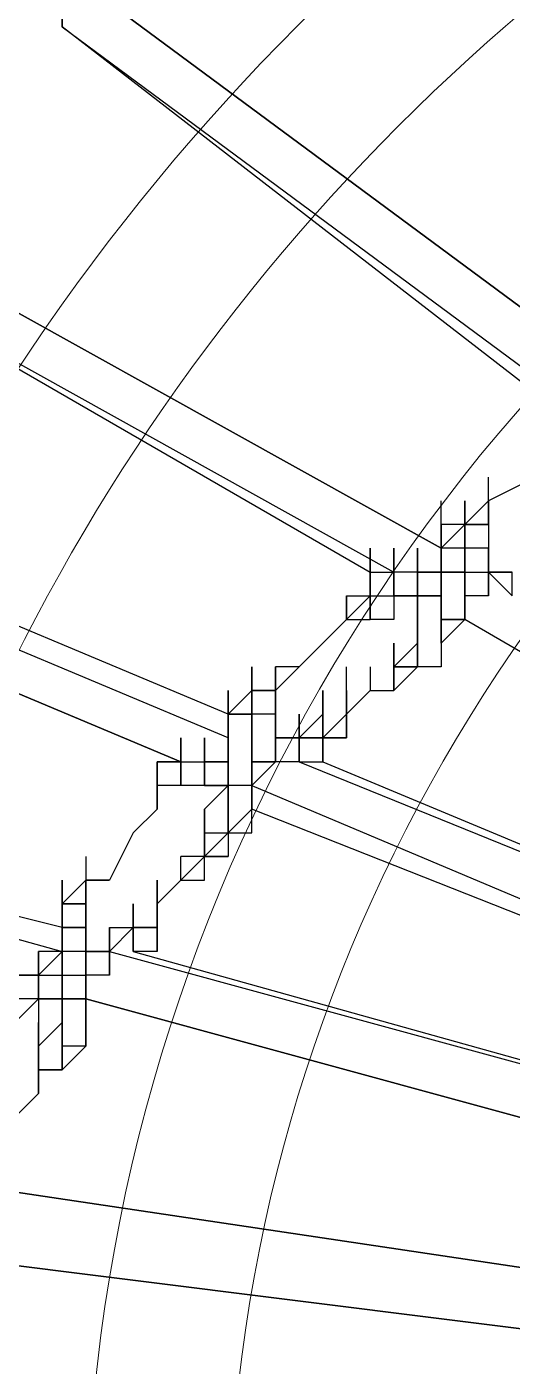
# Model space of a CAD drawing. Header units: inches. Extents: x 3324238 to 135265466, y -1036581 to 20094598.
# Drawn here: x 3353505.172 to 3353506.823, y -519253.807 to -519249.254 of the extents above; entities that cross this region are included whole.
import ezdxf

# ---------------------------------------------------------------- set-up
doc = ezdxf.new("R2010")
doc.units = ezdxf.units.IN
doc.header["$MEASUREMENT"] = 0
doc.layers.add('PDF_Geometry', color=7, linetype='Continuous')

msp = doc.modelspace()

# ---------------------------------------------------------------- linework, layer by layer
at = {"layer": 'PDF_Geometry', "color": 32, "lineweight": 13, "true_color": 0xdd6e00}
for points in [[(3353522.7765, -519332.0817), (3353522.7765, -519254.4915, 1.00015), (3353499.8943, -519254.4915)], [(3353517.2977, -519332.0817), (3353517.2977, -519254.4915, 1.002038), (3353505.3731, -519254.4915), (3353505.3731, -519332.0817)], [(3353516.8143, -519332.0817), (3353516.8143, -519254.4915, 1.000988), (3353505.8566, -519254.4915), (3353505.8566, -519332.0817)]]:
    msp.add_lwpolyline(points, format="xyb", dxfattribs=at)
at = {"layer": 'PDF_Geometry', "lineweight": 25}
for points in [[(3353507.0651, -519250.6241), (3353505.2926, -519249.2544), (3353505.2926, -519249.1738), (3353505.2926, -519249.2544), (3353507.1457, -519250.6241)], [(3353507.3069, -519250.5435), (3353505.4537, -519249.1738), (3353507.3069, -519250.5435)], [(3353504.3257, -519249.8184), (3353504.3257, -519249.8989), (3353504.2451, -519249.8989), (3353504.2451, -519249.8184), (3353504.2451, -519249.8989), (3353506.4206, -519251.1075), (3353506.4206, -519251.1881), (3353506.4206, -519251.1075), (3353506.4206, -519251.1881), (3353506.4206, -519251.1075), (3353506.4206, -519251.1881), (3353506.4206, -519251.2686)], [(3353504.2451, -519249.8184), (3353504.2451, -519249.8989), (3353506.34, -519251.1075), (3353506.34, -519251.1881)], [(3353506.6623, -519251.0269), (3353506.6623, -519251.1075), (3353506.6623, -519251.1881), (3353506.6623, -519251.2686), (3353506.5817, -519251.2686), (3353506.5817, -519251.1881), (3353506.5817, -519251.2686), (3353506.5817, -519251.1881), (3353506.5817, -519251.2686), (3353506.5817, -519251.1881), (3353506.5817, -519251.1075), (3353506.5817, -519251.0269), (3353506.5817, -519250.9463), (3353506.5817, -519251.0269), (3353506.5817, -519251.1075), (3353506.5817, -519251.0269), (3353506.5817, -519251.1075), (3353506.5817, -519251.0269), (3353504.4063, -519249.8184), (3353506.5817, -519251.0269), (3353506.5817, -519250.9463), (3353506.5817, -519250.8658)], [(3353505.9371, -519251.6715), (3353505.9371, -519251.7521), (3353505.9371, -519251.6715), (3353505.9371, -519251.7521), (3353505.9371, -519251.8326), (3353505.9371, -519251.7521), (3353505.9371, -519251.8326), (3353505.9371, -519251.7521), (3353505.9371, -519251.8326), (3353505.9371, -519251.7521), (3353505.9371, -519251.6715), (3353505.9371, -519251.7521), (3353505.9371, -519251.6715), (3353505.9371, -519251.7521), (3353505.9371, -519251.8326), (3353506.0177, -519251.7521), (3353505.9371, -519251.7521), (3353505.9371, -519251.8326), (3353505.9371, -519251.7521), (3353505.9371, -519251.6715), (3353505.9371, -519251.5909), (3353505.8566, -519251.5909), (3353503.3589, -519250.5435)], [(3353505.6149, -519252.1549), (3353505.6149, -519252.2355), (3353505.6149, -519252.3161), (3353505.6149, -519252.2355), (3353505.6954, -519252.1549), (3353505.776, -519252.0743), (3353505.776, -519251.9938), (3353505.8566, -519251.9938), (3353505.8566, -519251.9132), (3353505.8566, -519251.9938), (3353505.8566, -519251.9132), (3353505.8566, -519251.8326), (3353505.8566, -519251.7521), (3353505.8566, -519251.6715), (3353503.3589, -519250.6241)], [(3353505.6954, -519251.6715), (3353505.6954, -519251.7521), (3353505.6954, -519251.8326), (3353505.6954, -519251.7521), (3353503.1977, -519250.7046)], [(3353503.1977, -519250.7046), (3353505.6954, -519251.7521), (3353505.776, -519251.7521), (3353505.776, -519251.8326), (3353505.6954, -519251.8326), (3353505.6954, -519251.7521), (3353505.776, -519251.7521), (3353505.776, -519251.6715), (3353505.776, -519251.7521), (3353505.8566, -519251.7521), (3353505.8566, -519251.8326), (3353505.8566, -519251.7521), (3353505.8566, -519251.8326), (3353505.8566, -519251.7521), (3353505.8566, -519251.8326), (3353505.8566, -519251.7521), (3353505.8566, -519251.8326), (3353505.8566, -519251.7521), (3353505.8566, -519251.8326), (3353505.8566, -519251.7521), (3353505.8566, -519251.6715), (3353505.8566, -519251.7521), (3353505.8566, -519251.8326), (3353505.8566, -519251.7521), (3353505.8566, -519251.8326), (3353505.8566, -519251.7521), (3353505.776, -519251.7521), (3353505.776, -519251.8326), (3353505.8566, -519251.8326)], [(3353506.7429, -519250.8658), (3353506.7429, -519250.7852)], [(3353506.7429, -519250.8658), (3353506.7429, -519250.7852)], [(3353506.904, -519250.7852), (3353506.7429, -519250.8658)], [(3353509.16, -519252.7189), (3353506.6623, -519251.2686), (3353506.6623, -519251.1881), (3353506.6623, -519251.2686), (3353506.6623, -519251.1881), (3353506.6623, -519251.1075), (3353506.6623, -519251.1881), (3353506.6623, -519251.1075), (3353506.6623, -519251.0269), (3353506.6623, -519251.1075), (3353506.7429, -519251.1075), (3353506.7429, -519251.1881), (3353506.6623, -519251.1881), (3353506.6623, -519251.1075), (3353506.6623, -519251.0269), (3353506.6623, -519251.1075), (3353506.6623, -519251.1881), (3353506.6623, -519251.1075), (3353506.6623, -519251.0269), (3353506.6623, -519251.1075), (3353506.6623, -519251.0269), (3353506.6623, -519250.9463), (3353506.7429, -519250.9463), (3353506.6623, -519250.9463), (3353506.7429, -519250.8658), (3353506.7429, -519250.9463), (3353506.7429, -519250.8658), (3353506.7429, -519250.9463), (3353506.6623, -519250.9463), (3353506.6623, -519250.8658), (3353506.6623, -519250.9463), (3353506.7429, -519250.9463), (3353506.6623, -519250.9463), (3353506.6623, -519250.8658), (3353506.6623, -519250.9463), (3353506.6623, -519250.8658), (3353506.6623, -519250.9463), (3353506.6623, -519250.8658), (3353506.6623, -519250.9463), (3353506.6623, -519251.0269), (3353506.5817, -519251.0269), (3353506.5817, -519250.9463), (3353506.5817, -519251.0269), (3353506.6623, -519250.9463), (3353506.6623, -519251.0269), (3353506.6623, -519251.1075), (3353506.5817, -519251.1075), (3353506.5817, -519251.1881), (3353506.5817, -519251.1075), (3353506.5817, -519251.1881), (3353506.5817, -519251.1075), (3353506.5011, -519251.1075), (3353506.5011, -519251.1881), (3353506.5011, -519251.1075), (3353506.5011, -519251.1881), (3353506.5011, -519251.1075), (3353506.5011, -519251.0269), (3353506.5011, -519251.1075), (3353506.5011, -519251.1881), (3353506.5011, -519251.1075), (3353506.5011, -519251.1881), (3353506.4206, -519251.1881), (3353506.5011, -519251.1881), (3353506.5011, -519251.1075), (3353506.5011, -519251.1881), (3353506.5011, -519251.1075), (3353506.4206, -519251.1075), (3353506.4206, -519251.0269), (3353506.4206, -519251.1075), (3353506.4206, -519251.0269), (3353506.4206, -519251.1075), (3353506.4206, -519251.0269)], [(3353506.7429, -519250.9463), (3353506.7429, -519250.8658)], [(3353506.7429, -519250.9464), (3353506.7429, -519250.8658)], [(3353506.7429, -519250.9464), (3353506.7429, -519250.8658)], [(3353506.7429, -519250.9463), (3353506.7429, -519250.8658)], [(3353506.7429, -519250.9464), (3353506.7429, -519250.8658)], [(3353506.5817, -519251.3492), (3353506.5817, -519251.2686), (3353506.5817, -519251.1881), (3353506.5817, -519251.1075), (3353506.5817, -519251.1881), (3353506.5011, -519251.1881), (3353506.5011, -519251.2686), (3353506.5011, -519251.1881), (3353506.5011, -519251.1075), (3353506.5011, -519251.0269), (3353506.5011, -519251.1075), (3353506.5011, -519251.1881), (3353506.5011, -519251.1075), (3353506.5817, -519251.1075), (3353506.5817, -519251.0269), (3353506.5817, -519250.9463), (3353506.5817, -519251.0269), (3353506.5817, -519251.1075), (3353506.5817, -519251.0269), (3353506.5817, -519250.9463), (3353506.5817, -519251.0269), (3353506.5817, -519250.9463), (3353506.5817, -519251.0269), (3353506.5817, -519251.1075), (3353506.5817, -519251.0269), (3353506.5817, -519251.1075), (3353506.5817, -519251.0269), (3353506.5817, -519251.1075), (3353506.5817, -519251.0269), (3353506.5817, -519251.1075), (3353506.5817, -519251.0269), (3353506.5817, -519251.1075), (3353506.5011, -519251.1075), (3353506.5011, -519251.0269)], [(3353506.5817, -519251.0269), (3353506.5817, -519250.9463)], [(3353506.5817, -519251.0269), (3353506.5817, -519250.9463), (3353506.5817, -519251.0269)], [(3353506.6623, -519250.9463), (3353506.6623, -519251.0269), (3353506.6623, -519250.9463), (3353506.5817, -519250.9463), (3353506.5817, -519251.0269), (3353506.5817, -519250.9463), (3353506.5817, -519251.0269), (3353506.5817, -519250.9463), (3353506.5817, -519251.0269), (3353506.5817, -519251.1075), (3353506.6623, -519251.1075), (3353506.5817, -519251.1075), (3353506.5817, -519251.0269), (3353506.5817, -519251.1075), (3353506.5817, -519251.0269)], [(3353506.5817, -519251.1075), (3353506.5817, -519251.0269), (3353506.5817, -519250.9464)], [(3353506.7429, -519250.9463), (3353506.7429, -519251.0269)], [(3353506.34, -519251.1075), (3353506.34, -519251.0269)], [(3353506.34, -519251.1075), (3353506.34, -519251.0269)], [(3353506.34, -519251.1075), (3353506.34, -519251.0269)], [(3353506.4206, -519251.1075), (3353506.4206, -519251.0269)], [(3353506.5011, -519251.1075), (3353506.5011, -519251.0269)], [(3353506.5011, -519251.1881), (3353506.5011, -519251.1075), (3353506.5011, -519251.1881), (3353506.5011, -519251.1075), (3353506.5011, -519251.0269)], [(3353506.5817, -519251.1075), (3353506.5817, -519251.0269), (3353506.5817, -519251.1075)], [(3353506.6623, -519251.1075), (3353506.6623, -519251.0269)], [(3353506.7429, -519251.0269), (3353506.6623, -519251.0269)], [(3353506.6623, -519251.1075), (3353506.6623, -519251.0269)], [(3353506.6623, -519251.1075), (3353506.6623, -519251.0269)], [(3353506.6623, -519251.1075), (3353506.6623, -519251.0269)], [(3353506.6623, -519251.1075), (3353506.6623, -519251.0269)], [(3353506.6623, -519251.1075), (3353506.6623, -519251.1881), (3353506.6623, -519251.1075), (3353506.6623, -519251.0269), (3353506.6623, -519251.1075)], [(3353506.6623, -519251.1075), (3353506.6623, -519251.0269)], [(3353506.6623, -519251.1075), (3353506.6623, -519251.0269)], [(3353506.6623, -519251.1075), (3353506.6623, -519251.0269)], [(3353506.6623, -519251.1881), (3353506.6623, -519251.1075), (3353506.6623, -519251.1881), (3353506.6623, -519251.1075), (3353506.6623, -519251.1881), (3353506.6623, -519251.1075), (3353506.6623, -519251.1881), (3353506.6623, -519251.1075), (3353506.6623, -519251.0269), (3353506.6623, -519251.1075)], [(3353506.6623, -519251.1075), (3353506.6623, -519251.0269)], [(3353506.6623, -519251.1075), (3353506.6623, -519251.0269)], [(3353506.6623, -519251.1075), (3353506.6623, -519251.0269)], [(3353506.6623, -519251.1075), (3353506.6623, -519251.0269)], [(3353506.6623, -519251.1075), (3353506.6623, -519251.0269)], [(3353506.6623, -519251.1075), (3353506.6623, -519251.0269)], [(3353506.7429, -519251.1075), (3353506.7429, -519251.0269)], [(3353506.7429, -519251.1075), (3353506.7429, -519251.0269)], [(3353506.7429, -519251.1075), (3353506.7429, -519251.0269)], [(3353506.7429, -519251.1881), (3353506.7429, -519251.1075), (3353506.7429, -519251.0269)], [(3353506.7429, -519251.1881), (3353506.7429, -519251.1075), (3353506.7429, -519251.0269)], [(3353506.7429, -519251.1075), (3353506.7429, -519251.0269)], [(3353506.7429, -519251.1075), (3353506.7429, -519251.0269)], [(3353505.9371, -519251.9938), (3353505.9371, -519251.9132), (3353505.9371, -519251.8326), (3353505.8566, -519251.8326), (3353505.8566, -519251.7521), (3353505.8566, -519251.6715), (3353505.8566, -519251.5909), (3353505.8566, -519251.6715), (3353505.8566, -519251.7521), (3353505.8566, -519251.8326), (3353505.8566, -519251.7521), (3353505.8566, -519251.6715), (3353505.8566, -519251.5909), (3353505.9371, -519251.5909), (3353505.9371, -519251.6715), (3353505.9371, -519251.5909), (3353505.8566, -519251.5909), (3353505.8566, -519251.6715), (3353505.8566, -519251.7521), (3353505.8566, -519251.6715), (3353505.8566, -519251.5909), (3353505.8566, -519251.6715), (3353505.8566, -519251.5909), (3353505.8566, -519251.6715), (3353505.8566, -519251.5909), (3353505.8566, -519251.5103), (3353505.8566, -519251.5909), (3353505.8566, -519251.6715), (3353505.8566, -519251.5909), (3353505.8566, -519251.6715), (3353505.8566, -519251.5909), (3353505.8566, -519251.6715), (3353505.8566, -519251.5909), (3353505.9371, -519251.5103), (3353505.9371, -519251.5909), (3353505.9371, -519251.5103), (3353505.9371, -519251.4298), (3353505.9371, -519251.5103), (3353506.0177, -519251.5103), (3353506.0177, -519251.5909), (3353506.0177, -519251.6715), (3353506.0177, -519251.5909), (3353506.0177, -519251.6715), (3353506.0177, -519251.5909), (3353506.0177, -519251.6715), (3353506.0177, -519251.5909), (3353506.0177, -519251.6715), (3353506.0177, -519251.5909), (3353506.0177, -519251.6715), (3353506.0177, -519251.5909), (3353506.0177, -519251.6715), (3353506.0177, -519251.5909), (3353506.0177, -519251.6715), (3353506.0177, -519251.5909), (3353506.0177, -519251.6715), (3353506.0177, -519251.7521), (3353506.0177, -519251.6715), (3353506.0983, -519251.6715), (3353506.0983, -519251.5909), (3353506.0983, -519251.6715), (3353506.0983, -519251.5909), (3353506.0983, -519251.6715), (3353506.0177, -519251.6715), (3353506.0177, -519251.5909), (3353506.0177, -519251.6715), (3353506.0177, -519251.5909), (3353506.0177, -519251.5103), (3353506.0177, -519251.4298), (3353506.0177, -519251.5103), (3353506.0177, -519251.4298), (3353506.0177, -519251.5103), (3353506.0177, -519251.5909), (3353506.0177, -519251.5103), (3353506.0177, -519251.5909), (3353505.9371, -519251.5909), (3353505.9371, -519251.5103), (3353506.0177, -519251.5103), (3353505.9371, -519251.5103), (3353506.0177, -519251.5103), (3353506.0983, -519251.4298), (3353506.1789, -519251.3492), (3353506.2594, -519251.2686), (3353506.34, -519251.2686), (3353506.34, -519251.1881), (3353506.34, -519251.1075), (3353506.34, -519251.1881), (3353506.34, -519251.2686), (3353506.34, -519251.1881), (3353506.34, -519251.2686), (3353506.34, -519251.1881), (3353506.4206, -519251.1881), (3353506.5011, -519251.1881), (3353506.4206, -519251.1881), (3353506.4206, -519251.1075)], [(3353506.34, -519251.1881), (3353506.34, -519251.1075), (3353506.4206, -519251.1075), (3353506.4206, -519251.1881), (3353506.4206, -519251.2686), (3353506.34, -519251.2686), (3353506.34, -519251.1881), (3353506.34, -519251.2686), (3353506.34, -519251.1881)], [(3353506.34, -519251.1881), (3353506.34, -519251.1075)], [(3353506.34, -519251.1881), (3353506.34, -519251.1075)], [(3353506.34, -519251.1881), (3353506.34, -519251.1075)], [(3353506.4206, -519251.1881), (3353506.4206, -519251.1075)], [(3353506.4206, -519251.1881), (3353506.4206, -519251.1075)], [(3353506.4206, -519251.1881), (3353506.4206, -519251.1075)], [(3353506.5011, -519251.1881), (3353506.5011, -519251.1075)], [(3353506.5011, -519251.1881), (3353506.5011, -519251.1075)], [(3353506.5011, -519251.1881), (3353506.5011, -519251.1075)], [(3353506.5011, -519251.1881), (3353506.5011, -519251.1075)], [(3353506.5011, -519251.1881), (3353506.5011, -519251.1075)], [(3353506.5011, -519251.1881), (3353506.5011, -519251.1075)], [(3353506.5011, -519251.1881), (3353506.5011, -519251.1075)], [(3353506.5011, -519251.1881), (3353506.5011, -519251.1075)], [(3353506.5011, -519251.1881), (3353506.5011, -519251.1075)], [(3353506.5011, -519251.1881), (3353506.5011, -519251.1075)], [(3353506.5011, -519251.1881), (3353506.5011, -519251.1075)], [(3353506.5011, -519251.1881), (3353506.5011, -519251.1075)], [(3353506.5011, -519251.1881), (3353506.5011, -519251.1075)], [(3353506.5011, -519251.1881), (3353506.5011, -519251.1075)], [(3353506.5012, -519251.1881), (3353506.5012, -519251.1075)], [(3353506.5817, -519251.1075), (3353506.6623, -519251.1075), (3353506.6623, -519251.1881), (3353506.6623, -519251.2686)], [(3353506.5817, -519251.1881), (3353506.5817, -519251.1075)], [(3353509.16, -519252.7189), (3353506.6623, -519251.2686), (3353506.6623, -519251.1881), (3353506.6623, -519251.1075), (3353506.7429, -519251.1075), (3353506.7429, -519251.1881), (3353506.7429, -519251.1075), (3353506.8234, -519251.1075)], [(3353506.6623, -519251.1881), (3353506.6623, -519251.1075)], [(3353506.7429, -519251.1881), (3353506.7429, -519251.1075)], [(3353506.7429, -519251.1881), (3353506.7429, -519251.1075)], [(3353506.8234, -519251.1881), (3353506.8234, -519251.1075)], [(3353506.34, -519251.1881), (3353506.34, -519251.2686), (3353506.34, -519251.1881)], [(3353506.34, -519251.1881), (3353506.34, -519251.2686)], [(3353506.34, -519251.2686), (3353506.34, -519251.1881)], [(3353506.6623, -519251.1881), (3353506.6623, -519251.2686), (3353506.5817, -519251.3492), (3353506.5817, -519251.2686), (3353506.5817, -519251.3492), (3353506.5817, -519251.4298), (3353506.5011, -519251.4298), (3353506.4206, -519251.5103)], [(3353506.5817, -519251.1881), (3353506.5011, -519251.1881), (3353506.5817, -519251.1881)], [(3353506.5011, -519251.1881), (3353506.5011, -519251.2686)], [(3353506.5011, -519251.2686), (3353506.5011, -519251.1881)], [(3353506.6623, -519251.2686), (3353506.6623, -519251.1881)], [(3353506.6623, -519251.2686), (3353506.6623, -519251.1881)], [(3353506.5011, -519251.3492), (3353506.5011, -519251.2686), (3353506.5011, -519251.3492)], [(3353506.5817, -519251.2686), (3353506.6623, -519251.2686)], [(3353506.34, -519251.4298), (3353506.34, -519251.5103), (3353506.4206, -519251.5103), (3353506.4206, -519251.4298), (3353506.5011, -519251.3492), (3353506.5011, -519251.4298), (3353506.4206, -519251.4298), (3353506.4206, -519251.5103), (3353506.5011, -519251.4298), (3353506.4206, -519251.4298), (3353506.5011, -519251.4298), (3353506.4206, -519251.4298), (3353506.4206, -519251.3492), (3353506.4206, -519251.4298), (3353506.4206, -519251.3492), (3353506.4206, -519251.4298), (3353506.4206, -519251.3492)], [(3353506.5011, -519251.4298), (3353506.5011, -519251.3492)], [(3353505.9371, -519251.5909), (3353505.9371, -519251.6715), (3353505.9371, -519251.5909), (3353505.9371, -519251.5103), (3353505.9371, -519251.5909), (3353505.9371, -519251.5103), (3353505.9371, -519251.4298)], [(3353505.9371, -519251.5104), (3353505.9371, -519251.4298)], [(3353506.0177, -519251.4298), (3353506.0177, -519251.5103), (3353506.0177, -519251.4298)], [(3353506.0983, -519251.4298), (3353506.0177, -519251.4298), (3353506.0177, -519251.5103)], [(3353506.0177, -519251.5909), (3353506.0177, -519251.5104), (3353506.0177, -519251.4298)], [(3353506.0177, -519251.5104), (3353506.0177, -519251.4298)], [(3353506.0177, -519251.5104), (3353506.0177, -519251.4298)], [(3353506.1789, -519251.5909), (3353506.1789, -519251.6715), (3353506.2594, -519251.6715), (3353506.2594, -519251.5909), (3353506.2594, -519251.5103), (3353506.2594, -519251.5909), (3353506.2594, -519251.5103), (3353506.2594, -519251.4298)], [(3353506.4206, -519251.5104), (3353506.4206, -519251.4298)], [(3353505.8566, -519251.6715), (3353505.8566, -519251.5909), (3353505.8566, -519251.5103)], [(3353505.9371, -519251.5103), (3353505.9371, -519251.5909)], [(3353505.9371, -519251.5909), (3353505.9371, -519251.5103)], [(3353506.0177, -519251.5104), (3353505.9371, -519251.5104)], [(3353506.1789, -519251.5103), (3353506.1789, -519251.5909), (3353506.0983, -519251.6715), (3353506.1789, -519251.6715), (3353506.0983, -519251.6715), (3353506.0983, -519251.7521), (3353506.0983, -519251.6715), (3353506.0983, -519251.7521), (3353506.1789, -519251.7521), (3353506.1789, -519251.6715), (3353506.1789, -519251.5909), (3353506.1789, -519251.5103), (3353506.1789, -519251.5909), (3353506.1789, -519251.6715), (3353506.1789, -519251.5909), (3353506.1789, -519251.6715), (3353506.1789, -519251.5909), (3353506.1789, -519251.6715), (3353506.1789, -519251.7521), (3353506.1789, -519251.6715), (3353506.1789, -519251.5909)], [(3353506.1789, -519251.7521), (3353506.1789, -519251.6715), (3353506.2594, -519251.6715), (3353506.2594, -519251.5909), (3353506.2594, -519251.5103), (3353506.2594, -519251.5909), (3353506.2594, -519251.6715)], [(3353506.1789, -519251.6715), (3353506.1789, -519251.5909), (3353506.1789, -519251.6715), (3353506.2594, -519251.5909), (3353506.34, -519251.5103)], [(3353506.2594, -519251.5103), (3353506.2594, -519251.5909)], [(3353506.34, -519251.5104), (3353506.4206, -519251.5104)], [(3353502.392, -519251.5909), (3353505.2926, -519252.3966), (3353505.2926, -519252.3161), (3353505.2926, -519252.3966), (3353505.2926, -519252.3161), (3353505.3731, -519252.3161), (3353505.3731, -519252.3966), (3353505.3731, -519252.3161), (3353505.2926, -519252.3161), (3353505.2926, -519252.2355), (3353505.2926, -519252.3161), (3353505.2926, -519252.2355), (3353505.3731, -519252.2355), (3353505.2926, -519252.2355), (3353505.2926, -519252.3161), (3353505.2926, -519252.2355), (3353505.2926, -519252.3161), (3353505.2926, -519252.3966), (3353505.2926, -519252.4772), (3353505.2926, -519252.3966), (3353505.2926, -519252.3161)], [(3353505.2926, -519252.3966), (3353505.2926, -519252.3161), (3353502.392, -519251.5909)], [(3353505.9371, -519251.6715), (3353505.9371, -519251.5909)], [(3353505.9371, -519251.6715), (3353505.9371, -519251.5909)], [(3353506.0177, -519251.6715), (3353506.0177, -519251.5909)], [(3353506.0177, -519251.6715), (3353506.0177, -519251.5909)], [(3353506.0983, -519251.6715), (3353506.0177, -519251.6715), (3353506.0177, -519251.5909)], [(3353506.0983, -519251.7521), (3353506.0177, -519251.7521), (3353506.0177, -519251.6715), (3353506.0177, -519251.5909)], [(3353506.0177, -519251.6715), (3353506.0177, -519251.5909)], [(3353506.0983, -519251.6715), (3353506.0983, -519251.5909)], [(3353506.1789, -519251.6715), (3353506.1789, -519251.5909)], [(3353506.1789, -519251.5909), (3353506.1789, -519251.6715)], [(3353506.1789, -519251.6715), (3353506.1789, -519251.5909)], [(3353505.776, -519251.8326), (3353505.6954, -519251.8326), (3353505.6954, -519251.7521), (3353505.6954, -519251.6715), (3353505.6954, -519251.7521), (3353505.6954, -519251.6715), (3353505.6954, -519251.7521), (3353505.6954, -519251.6715), (3353505.6954, -519251.7521), (3353505.776, -519251.7521), (3353505.776, -519251.8326), (3353505.776, -519251.7521), (3353505.776, -519251.8326), (3353505.776, -519251.7521), (3353505.776, -519251.8326), (3353505.8566, -519251.8326), (3353505.8566, -519251.9132), (3353505.8566, -519251.8326), (3353505.776, -519251.9132), (3353505.776, -519251.9938), (3353505.8566, -519251.9938), (3353505.9371, -519251.9938), (3353505.9371, -519251.9132), (3353505.8566, -519251.9938), (3353505.8566, -519252.0743), (3353505.776, -519252.0743), (3353505.776, -519251.9938), (3353505.776, -519252.0743), (3353505.8566, -519252.0743)], [(3353505.6954, -519251.7521), (3353505.6954, -519251.6715)], [(3353505.6954, -519251.7521), (3353505.6954, -519251.6715)], [(3353505.6954, -519251.6715), (3353505.6954, -519251.7521), (3353505.6954, -519251.6715)], [(3353505.6954, -519251.7521), (3353505.6954, -519251.6715)], [(3353505.6954, -519251.7521), (3353505.6954, -519251.6715)], [(3353505.6954, -519251.8326), (3353505.6954, -519251.7521), (3353505.6954, -519251.6715)], [(3353505.776, -519251.7521), (3353505.776, -519251.6715)], [(3353505.776, -519251.7521), (3353505.776, -519251.6715)], [(3353505.776, -519251.7521), (3353505.776, -519251.6715)], [(3353505.776, -519251.7521), (3353505.776, -519251.6715)], [(3353505.776, -519251.7521), (3353505.776, -519251.6715)], [(3353505.776, -519251.7521), (3353505.776, -519251.6715)], [(3353505.776, -519251.7521), (3353505.776, -519251.6715)], [(3353505.776, -519251.7521), (3353505.776, -519251.6715)], [(3353505.776, -519251.7521), (3353505.776, -519251.6715)], [(3353505.8566, -519251.7521), (3353505.8566, -519251.6715)], [(3353505.8566, -519251.7521), (3353505.8566, -519251.6715)], [(3353505.8566, -519251.7521), (3353505.8566, -519251.6715)], [(3353505.8566, -519251.7521), (3353505.8566, -519251.6715)], [(3353506.0177, -519251.7521), (3353505.9371, -519251.7521), (3353505.9371, -519251.6715), (3353505.9371, -519251.7521), (3353505.9371, -519251.8326), (3353505.9371, -519251.7521), (3353506.0177, -519251.7521), (3353506.0177, -519251.6715), (3353506.0177, -519251.7521), (3353506.0177, -519251.6715), (3353506.0983, -519251.6715), (3353506.0983, -519251.7521), (3353509.0794, -519252.9606), (3353509.16, -519252.9606), (3353509.0794, -519252.9606), (3353509.16, -519252.9606), (3353509.16, -519252.8801), (3353509.0794, -519252.8801), (3353509.0794, -519252.7995), (3353509.16, -519252.8801), (3353509.16, -519252.7995), (3353509.16, -519252.8801), (3353509.16, -519252.7995), (3353509.16, -519252.7189)], [(3353505.9371, -519251.7521), (3353505.9371, -519251.6715)], [(3353505.9371, -519251.7521), (3353505.9371, -519251.6715)], [(3353505.9372, -519251.7521), (3353505.9372, -519251.6715)], [(3353506.0177, -519251.7521), (3353506.0177, -519251.6715)], [(3353506.0983, -519251.7521), (3353506.0983, -519251.6715)], [(3353506.1789, -519251.6715), (3353506.2594, -519251.6715), (3353506.1789, -519251.6715)], [(3353506.1789, -519251.7521), (3353506.1789, -519251.6715)], [(3353505.6149, -519251.7521), (3353505.6954, -519251.7521), (3353505.6149, -519251.7521)], [(3353505.6954, -519251.7521), (3353505.6954, -519251.8326)], [(3353505.6954, -519251.8326), (3353505.6954, -519251.7521)], [(3353505.6954, -519251.8326), (3353505.6954, -519251.7521)], [(3353505.776, -519251.8326), (3353505.776, -519251.7521)], [(3353505.776, -519251.8326), (3353505.776, -519251.7521)], [(3353505.776, -519251.8326), (3353505.776, -519251.7521)], [(3353505.776, -519251.8326), (3353505.776, -519251.7521)], [(3353505.8566, -519251.8326), (3353505.8566, -519251.7521)], [(3353505.8566, -519251.8326), (3353505.8566, -519251.7521)], [(3353505.8566, -519251.8326), (3353505.8566, -519251.7521)], [(3353505.8566, -519251.8326), (3353505.8566, -519251.7521)], [(3353505.8566, -519251.8326), (3353505.8566, -519251.7521)], [(3353505.9371, -519251.8326), (3353505.9371, -519251.7521)], [(3353505.9371, -519251.8326), (3353505.9371, -519251.7521)], [(3353505.9371, -519251.8326), (3353505.9371, -519251.7521)], [(3353505.9371, -519251.7521), (3353505.9371, -519251.8326)], [(3353505.9371, -519251.8326), (3353505.9371, -519251.7521)], [(3353505.9371, -519251.7521), (3353505.9371, -519251.8326)], [(3353505.9371, -519251.8326), (3353505.9371, -519251.7521)], [(3353505.9371, -519251.8326), (3353505.9371, -519251.7521)], [(3353505.9372, -519251.8326), (3353505.9372, -519251.7521)], [(3353506.1789, -519251.7521), (3353509.0794, -519252.9606)], [(3353505.6149, -519251.8326), (3353505.6149, -519251.9132)], [(3353505.6149, -519251.9132), (3353505.6149, -519251.8326)], [(3353505.6149, -519251.8326), (3353505.6149, -519251.9132)], [(3353505.6954, -519251.8326), (3353505.6149, -519251.8326)], [(3353505.6954, -519251.8326), (3353505.6149, -519251.8326)], [(3353505.6954, -519251.8326), (3353505.6149, -519251.8326)], [(3353505.6149, -519251.8326), (3353505.6149, -519251.9132)], [(3353505.8566, -519251.9938), (3353505.9371, -519251.9132), (3353505.9371, -519251.8326)], [(3353508.9989, -519253.1218), (3353505.9371, -519251.9132), (3353505.9371, -519251.8326), (3353508.9989, -519253.1218)], [(3353505.9371, -519251.9132), (3353505.9371, -519251.8326)], [(3353505.6149, -519251.9132), (3353505.5343, -519251.9938)], [(3353505.776, -519251.9938), (3353505.776, -519252.0743), (3353505.776, -519251.9938), (3353505.776, -519251.9132)], [(3353505.776, -519251.9938), (3353505.776, -519251.9132)], [(3353505.5343, -519251.9938), (3353505.4537, -519252.1549), (3353505.3731, -519252.1549), (3353505.3731, -519252.2355), (3353505.3731, -519252.1549), (3353505.3731, -519252.2355), (3353505.3731, -519252.1549), (3353505.4537, -519252.1549)], [(3353505.776, -519252.0744), (3353505.8566, -519251.9938)], [(3353505.776, -519252.0744), (3353505.776, -519251.9938)], [(3353505.776, -519252.0743), (3353505.776, -519251.9938)], [(3353505.776, -519252.0743), (3353505.776, -519251.9938)], [(3353505.3731, -519252.0743), (3353505.3731, -519252.1549), (3353505.3731, -519252.2355), (3353505.3731, -519252.3161), (3353505.3731, -519252.3966), (3353505.3731, -519252.3161), (3353505.3731, -519252.3966), (3353505.3731, -519252.3161), (3353505.3731, -519252.3966), (3353505.3731, -519252.4772), (3353505.3731, -519252.3966), (3353505.3731, -519252.4772), (3353505.3731, -519252.3966), (3353505.3731, -519252.4772), (3353505.3731, -519252.3966), (3353505.3731, -519252.3161), (3353505.3731, -519252.3966), (3353505.3731, -519252.3161), (3353505.3731, -519252.3966), (3353505.3731, -519252.3161), (3353505.3731, -519252.3966), (3353505.3731, -519252.4772), (3353505.3731, -519252.5578), (3353505.3731, -519252.4772), (3353505.3731, -519252.3966), (3353505.3731, -519252.4772), (3353505.3731, -519252.5578), (3353505.3731, -519252.4772), (3353505.3731, -519252.5578), (3353505.2926, -519252.5578), (3353505.3731, -519252.5578), (3353505.3731, -519252.4772), (3353505.3731, -519252.5578), (3353505.3731, -519252.4772), (3353505.3731, -519252.5578), (3353505.3731, -519252.4772), (3353505.3731, -519252.5578), (3353505.2926, -519252.5578), (3353505.2926, -519252.4772), (3353505.2926, -519252.5578), (3353505.2926, -519252.4772), (3353505.2926, -519252.5578), (3353505.2926, -519252.4772), (3353505.2926, -519252.3966), (3353505.2926, -519252.3161), (3353505.2926, -519252.3966), (3353505.2926, -519252.4772), (3353505.2926, -519252.5578), (3353505.212, -519252.5578), (3353505.2926, -519252.5578), (3353505.212, -519252.5578), (3353505.212, -519252.4772), (3353505.2926, -519252.3966), (3353505.2926, -519252.3161), (3353505.2926, -519252.3966), (3353505.2926, -519252.3161), (3353505.2926, -519252.2355), (3353505.3731, -519252.2355), (3353505.3731, -519252.1549), (3353505.2926, -519252.2355), (3353505.2926, -519252.3161), (3353505.2926, -519252.3966), (3353505.2926, -519252.3161), (3353505.2926, -519252.3966), (3353505.212, -519252.3966), (3353505.212, -519252.4772), (3353505.1314, -519252.4772)], [(3353505.6954, -519252.1549), (3353505.776, -519252.1549), (3353505.776, -519252.0743), (3353505.6954, -519252.0743)], [(3353505.6954, -519252.1549), (3353505.6954, -519252.0744)], [(3353505.2926, -519252.6384), (3353505.2926, -519252.7189), (3353505.2926, -519252.6384), (3353505.2926, -519252.5578), (3353505.212, -519252.5578), (3353505.212, -519252.4772), (3353505.212, -519252.5578), (3353505.212, -519252.4772), (3353505.212, -519252.5578), (3353505.212, -519252.4772), (3353505.2926, -519252.4772), (3353505.3731, -519252.4772), (3353505.3731, -519252.3966), (3353505.3731, -519252.4772), (3353505.3731, -519252.3966), (3353505.3731, -519252.4772), (3353505.3731, -519252.3966), (3353505.3731, -519252.4772), (3353505.3731, -519252.3966), (3353505.4537, -519252.3966), (3353505.4537, -519252.3161), (3353505.5343, -519252.3161), (3353505.6149, -519252.3161), (3353505.5343, -519252.3161), (3353505.6149, -519252.3161), (3353505.6149, -519252.2355), (3353505.6149, -519252.3161), (3353505.6149, -519252.2355), (3353505.6149, -519252.1549)], [(3353505.2926, -519252.2355), (3353505.2926, -519252.1549)], [(3353505.3731, -519252.2355), (3353505.3731, -519252.1549)], [(3353505.6149, -519252.2355), (3353505.6149, -519252.1549)], [(3353505.2926, -519252.3161), (3353505.2926, -519252.2355), (3353505.2926, -519252.3161)], [(3353505.2926, -519252.3161), (3353505.2926, -519252.2355)], [(3353505.2926, -519252.2355), (3353505.3731, -519252.2355), (3353505.2926, -519252.2355)], [(3353505.3731, -519252.2355), (3353505.3731, -519252.3161), (3353505.3731, -519252.2355)], [(3353505.5343, -519252.2355), (3353505.5343, -519252.3161), (3353505.5343, -519252.3966), (3353505.5343, -519252.3161), (3353505.5343, -519252.3966), (3353505.5343, -519252.3161), (3353505.6149, -519252.3161), (3353505.6149, -519252.2355), (3353505.6149, -519252.3161), (3353505.6149, -519252.3966), (3353505.5343, -519252.3966), (3353505.5343, -519252.3161), (3353505.4537, -519252.3966), (3353505.4537, -519252.4772), (3353505.3731, -519252.4772), (3353505.3731, -519252.5578), (3353505.3731, -519252.4772), (3353505.3731, -519252.5578), (3353505.3731, -519252.4772), (3353505.3731, -519252.5578)], [(3353505.3731, -519252.3161), (3353505.3731, -519252.2355)], [(3353505.3731, -519252.3161), (3353505.3731, -519252.2355)], [(3353505.6149, -519252.3966), (3353505.6149, -519252.3161), (3353505.5343, -519252.3161), (3353505.5343, -519252.2355), (3353505.5343, -519252.3161)], [(3353505.6149, -519252.3161), (3353505.6149, -519252.2355)], [(3353505.2926, -519252.3161), (3353505.2926, -519252.3966), (3353505.2926, -519252.3161)], [(3353505.3731, -519252.3161), (3353505.3731, -519252.3966), (3353505.4537, -519252.3966), (3353505.4537, -519252.3161), (3353505.4537, -519252.3966), (3353505.4537, -519252.3161), (3353505.4537, -519252.3966), (3353505.3731, -519252.3966), (3353505.4537, -519252.3966), (3353505.4537, -519252.4772), (3353505.4537, -519252.3966), (3353508.9989, -519253.3635), (3353509.0794, -519253.3635), (3353509.0794, -519253.2829), (3353509.0794, -519253.2024), (3353509.0794, -519253.1218), (3353509.0794, -519253.2024), (3353509.0794, -519253.2829), (3353509.0794, -519253.2024), (3353509.0794, -519253.1218)], [(3353505.3731, -519252.3966), (3353505.3731, -519252.3161)], [(3353505.3731, -519252.3966), (3353505.3731, -519252.3161)], [(3353505.3731, -519252.3966), (3353505.3731, -519252.3161)], [(3353505.3731, -519252.3966), (3353505.3731, -519252.3161)], [(3353505.3731, -519252.3966), (3353505.3731, -519252.3161)], [(3353505.3731, -519252.3966), (3353505.3731, -519252.3161)], [(3353505.3731, -519252.3966), (3353505.3731, -519252.3161)], [(3353505.3731, -519252.3966), (3353505.3731, -519252.3161)], [(3353505.3731, -519252.3966), (3353505.3731, -519252.3161)], [(3353505.3731, -519252.3966), (3353505.3731, -519252.3161)], [(3353505.3731, -519252.3966), (3353505.3731, -519252.3161)], [(3353505.3731, -519252.3966), (3353505.3731, -519252.3161)], [(3353505.3731, -519252.3966), (3353505.3731, -519252.3161)], [(3353505.3731, -519252.3966), (3353505.3731, -519252.3161)], [(3353505.3731, -519252.3966), (3353505.3731, -519252.3161)], [(3353505.4537, -519252.3966), (3353505.4537, -519252.3161)], [(3353505.5343, -519252.3966), (3353505.5343, -519252.3161)], [(3353505.5343, -519252.3966), (3353505.5343, -519252.3161)], [(3353505.1314, -519252.3966), (3353505.1314, -519252.4772), (3353505.212, -519252.4772), (3353505.212, -519252.3966), (3353505.212, -519252.4772), (3353505.212, -519252.5578), (3353505.212, -519252.6384), (3353505.212, -519252.7189), (3353505.212, -519252.7995), (3353505.212, -519252.8801), (3353505.1314, -519252.9606), (3353505.1314, -519253.0412), (3353505.1314, -519252.9606), (3353505.1314, -519253.0412), (3353505.1314, -519253.1218), (3353505.1314, -519253.0412), (3353505.1314, -519253.1218), (3353505.1314, -519253.2024), (3353505.0509, -519253.2024), (3353508.8377, -519253.7663), (3353508.9183, -519253.7663), (3353508.8377, -519253.6858), (3353508.8377, -519253.7663), (3353508.8377, -519253.8469)], [(3353505.212, -519252.4772), (3353505.212, -519252.3966)], [(3353505.212, -519252.4772), (3353505.212, -519252.3966)], [(3353505.212, -519252.4772), (3353505.212, -519252.3966)], [(3353505.212, -519252.4772), (3353505.212, -519252.3966)], [(3353505.212, -519252.4772), (3353505.212, -519252.3966)], [(3353505.212, -519252.4772), (3353505.212, -519252.3966)], [(3353505.212, -519252.4772), (3353505.212, -519252.3966)], [(3353505.212, -519252.3966), (3353505.212, -519252.4772)], [(3353505.2926, -519252.4772), (3353505.2926, -519252.3966)], [(3353505.2926, -519252.5578), (3353505.2926, -519252.4772), (3353505.2926, -519252.3966), (3353505.2926, -519252.4772), (3353505.2926, -519252.3966)], [(3353505.2926, -519252.4772), (3353505.2926, -519252.3966)], [(3353505.3731, -519252.3966), (3353505.2926, -519252.3966)], [(3353505.3731, -519252.3966), (3353505.3731, -519252.4772), (3353505.3731, -519252.3966), (3353505.3731, -519252.4772), (3353505.3731, -519252.5578), (3353505.3731, -519252.6384)], [(3353505.3731, -519252.4772), (3353505.3731, -519252.3966)], [(3353505.3731, -519252.3966), (3353505.4537, -519252.3966)], [(3353505.3731, -519252.4772), (3353505.3731, -519252.3966)], [(3353505.5343, -519252.3966), (3353508.9989, -519253.3635)], [(3353505.1314, -519252.6384), (3353505.212, -519252.5578), (3353505.212, -519252.4772), (3353505.212, -519252.5578), (3353505.212, -519252.4772), (3353505.212, -519252.5578), (3353505.212, -519252.4772), (3353505.212, -519252.5578), (3353505.1314, -519252.5578)], [(3353505.1314, -519252.4772), (3353505.212, -519252.4772)], [(3353505.212, -519252.4772), (3353505.1314, -519252.4772)], [(3353505.212, -519252.5578), (3353505.212, -519252.4772)], [(3353505.212, -519252.5578), (3353505.212, -519252.4772)], [(3353505.212, -519252.5578), (3353505.212, -519252.4772)], [(3353505.212, -519252.4772), (3353505.212, -519252.5578)], [(3353505.212, -519252.5578), (3353505.212, -519252.4772)], [(3353505.212, -519252.5578), (3353505.212, -519252.4772)], [(3353505.2926, -519252.5578), (3353505.2926, -519252.4772)], [(3353505.2926, -519252.5578), (3353505.2926, -519252.4772)], [(3353505.3731, -519252.5578), (3353505.3731, -519252.4772)], [(3353505.3731, -519252.5578), (3353505.3731, -519252.4772)], [(3353505.3732, -519252.5578), (3353505.3732, -519252.4772)], [(3353505.2926, -519252.6384), (3353505.2926, -519252.5578), (3353505.2926, -519252.6384)], [(3353505.2926, -519252.5578), (3353505.3731, -519252.5578), (3353505.2926, -519252.5578)], [(3353505.3731, -519252.5578), (3353505.3731, -519252.6384), (3353505.3731, -519252.7189)], [(3353505.2926, -519252.6383), (3353505.2926, -519252.7189), (3353505.2926, -519252.7995), (3353505.2926, -519252.7189), (3353505.2926, -519252.7995), (3353505.3731, -519252.7189), (3353505.3731, -519252.6384), (3353505.3731, -519252.7189), (3353505.2926, -519252.7189), (3353505.2926, -519252.6384), (3353505.212, -519252.7189), (3353505.212, -519252.7995), (3353505.212, -519252.7189), (3353505.212, -519252.7995), (3353505.212, -519252.7189)], [(3353505.212, -519252.8801), (3353505.212, -519252.7995), (3353505.212, -519252.7189), (3353505.212, -519252.7995), (3353505.2926, -519252.7995), (3353505.212, -519252.7995), (3353505.212, -519252.8801), (3353505.212, -519252.7995), (3353505.212, -519252.7189), (3353505.212, -519252.6384)], [(3353505.212, -519252.7995), (3353505.212, -519252.7189)], [(3353505.2926, -519252.7995), (3353505.2926, -519252.7189)], [(3353505.2926, -519252.7995), (3353505.212, -519252.7995), (3353505.2926, -519252.7995)], [(3353508.8377, -519253.8469), (3353508.8377, -519253.7663), (3353505.0509, -519253.2024), (3353505.0509, -519253.2829), (3353505.0509, -519253.2024), (3353505.0509, -519253.2829), (3353505.0509, -519253.2024), (3353505.0509, -519253.1218), (3353505.0509, -519253.2024), (3353505.0509, -519253.1218), (3353505.0509, -519253.2024), (3353505.0509, -519253.1218), (3353505.0509, -519253.2024), (3353505.0509, -519253.1218), (3353505.0509, -519253.0412), (3353505.1314, -519253.0412), (3353505.1314, -519252.9606), (3353505.1314, -519253.0412), (3353505.1314, -519252.9606), (3353505.1314, -519253.0412), (3353505.1314, -519252.9606), (3353505.1314, -519253.0412), (3353505.1314, -519253.1218)], [(3353508.8377, -519253.9275), (3353504.9703, -519253.4441), (3353504.9703, -519253.3635), (3353504.9703, -519253.2829), (3353505.0509, -519253.2829), (3353505.0509, -519253.2024), (3353505.0509, -519253.2829), (3353504.9703, -519253.2829), (3353504.9703, -519253.3635), (3353504.9703, -519253.4441), (3353504.9703, -519253.3635), (3353504.9703, -519253.4441), (3353508.8377, -519253.9275)]]:
    msp.add_lwpolyline(points, dxfattribs=at)
for points in [[(3353506.7429, -519250.8658), (3353506.7429, -519250.9463)], [(3353506.34, -519251.0269), (3353506.34, -519251.1075)], [(3353506.34, -519251.0269), (3353506.34, -519251.1075)], [(3353506.5011, -519251.1075), (3353506.5011, -519251.0269), (3353506.5011, -519251.1075), (3353506.5011, -519251.0269), (3353506.5011, -519251.1075), (3353506.5011, -519251.1881), (3353506.5011, -519251.1075), (3353506.5011, -519251.0269), (3353506.5011, -519251.1075), (3353506.5011, -519251.1881), (3353506.5011, -519251.2686), (3353506.5011, -519251.3492), (3353506.5011, -519251.2686), (3353506.5011, -519251.3492), (3353506.5011, -519251.2686), (3353506.5011, -519251.1881), (3353506.5011, -519251.1075), (3353506.5011, -519251.1881), (3353506.5011, -519251.1075), (3353506.5011, -519251.1881), (3353506.5011, -519251.1075), (3353506.5011, -519251.1881), (3353506.5011, -519251.1075), (3353506.5011, -519251.1881)], [(3353506.6623, -519251.0269), (3353506.6623, -519251.1075)], [(3353506.6623, -519251.1075), (3353506.6623, -519251.1881), (3353506.6623, -519251.2686), (3353506.6623, -519251.1881), (3353506.6623, -519251.1075), (3353506.6623, -519251.1881), (3353506.6623, -519251.2686), (3353506.6623, -519251.1881), (3353506.6623, -519251.1075), (3353506.6623, -519251.0269)], [(3353506.7429, -519251.1075), (3353506.7429, -519251.1881), (3353506.7429, -519251.1075), (3353506.8234, -519251.1881), (3353506.8234, -519251.1075), (3353506.7429, -519251.1075), (3353506.7429, -519251.0269)], [(3353506.34, -519251.1075), (3353506.34, -519251.1881), (3353506.34, -519251.2686), (3353506.34, -519251.1881)], [(3353506.5011, -519251.1075), (3353506.5011, -519251.1881)], [(3353506.5011, -519251.1075), (3353506.5011, -519251.1881)], [(3353506.2594, -519251.1881), (3353506.34, -519251.1881), (3353506.2594, -519251.2686), (3353506.2594, -519251.1881), (3353506.2594, -519251.2686)], [(3353506.5817, -519251.1881), (3353506.5817, -519251.2686)], [(3353506.5817, -519251.2686), (3353506.5817, -519251.3492)], [(3353506.6623, -519251.2686), (3353506.5817, -519251.2686)], [(3353505.9371, -519251.6715), (3353505.9371, -519251.5909), (3353505.8566, -519251.5909), (3353505.9371, -519251.5909), (3353505.9371, -519251.6715), (3353505.9371, -519251.7521), (3353505.9371, -519251.8326), (3353505.9371, -519251.9132), (3353505.9371, -519251.8326), (3353505.9371, -519251.7521)], [(3353505.8566, -519251.8326), (3353505.776, -519251.8326), (3353505.776, -519251.7521), (3353505.776, -519251.6715), (3353505.776, -519251.7521), (3353505.776, -519251.8326)], [(3353505.6149, -519251.7521), (3353505.6149, -519251.8326), (3353505.6149, -519251.9132), (3353505.6149, -519251.8326)], [(3353505.6149, -519251.8326), (3353505.6149, -519251.7521), (3353505.6954, -519251.7521), (3353505.6954, -519251.8326), (3353505.6149, -519251.8326), (3353505.6149, -519251.9132), (3353505.6149, -519251.8326), (3353505.6149, -519251.7521), (3353505.6149, -519251.8326), (3353505.6149, -519251.7521)], [(3353505.8566, -519251.7521), (3353505.8566, -519251.8326)], [(3353505.8566, -519251.9132), (3353505.8566, -519251.9938)], [(3353505.8566, -519251.9132), (3353505.8566, -519251.9938)], [(3353505.776, -519251.9938), (3353505.776, -519252.0743)], [(3353505.2926, -519252.2355), (3353505.2926, -519252.3161), (3353505.2926, -519252.2355), (3353505.2926, -519252.1549)], [(3353505.3731, -519252.1549), (3353505.3731, -519252.2355)], [(3353505.212, -519252.3966), (3353505.212, -519252.4772)], [(3353505.2926, -519252.4772), (3353505.2926, -519252.5578), (3353505.2926, -519252.4772), (3353505.2926, -519252.3966)], [(3353505.3731, -519252.5578), (3353505.3731, -519252.6384)], [(3353508.9183, -519253.5246), (3353505.3731, -519252.5578)], [(3353505.2926, -519252.7995), (3353505.2926, -519252.7189), (3353505.2926, -519252.7995), (3353505.212, -519252.7995)], [(3353505.2926, -519252.7995), (3353505.2926, -519252.7189)]]:
    msp.add_lwpolyline(points, close=True, dxfattribs=at)
at = {"layer": 'PDF_Geometry', "color": 32, "lineweight": 13, "true_color": 0xdd6e00}
for centre, radius, start, end in [((3353511.3354, -519254.4835), 11.9246, 359.96181, 180.03819), ((3353511.3354, -519254.4915), 7.4126, 0, 180), ((3353511.3354, -519254.4915), 6.9291, 0, 180)]:
    msp.add_arc(centre, radius, start, end, dxfattribs=at)

doc.saveas('drawing.dxf')
